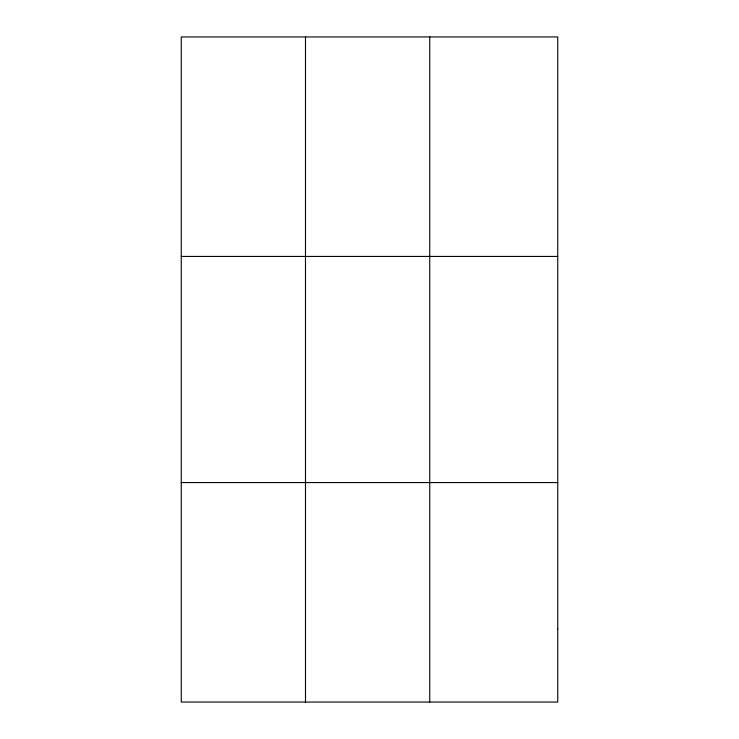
<?xml version="1.0" encoding="UTF-8"?>
<svg xmlns="http://www.w3.org/2000/svg" width="739" height="739" viewBox="0 0 739 739"><rect width="100%" height="100%" fill="white"/><g stroke="black" fill="none" stroke-linecap="round" stroke-linejoin="round"><path stroke-width="1.11" d="M305.493 36.95L305.493 702.05M429.738 36.95L429.738 702.05M181.258 256.433L557.742 256.433M181.258 482.567L557.742 482.567M557.742 628.889L557.742 702.05L181.258 702.05L181.258 36.95L557.742 36.95L557.742 628.889"/></g></svg>
